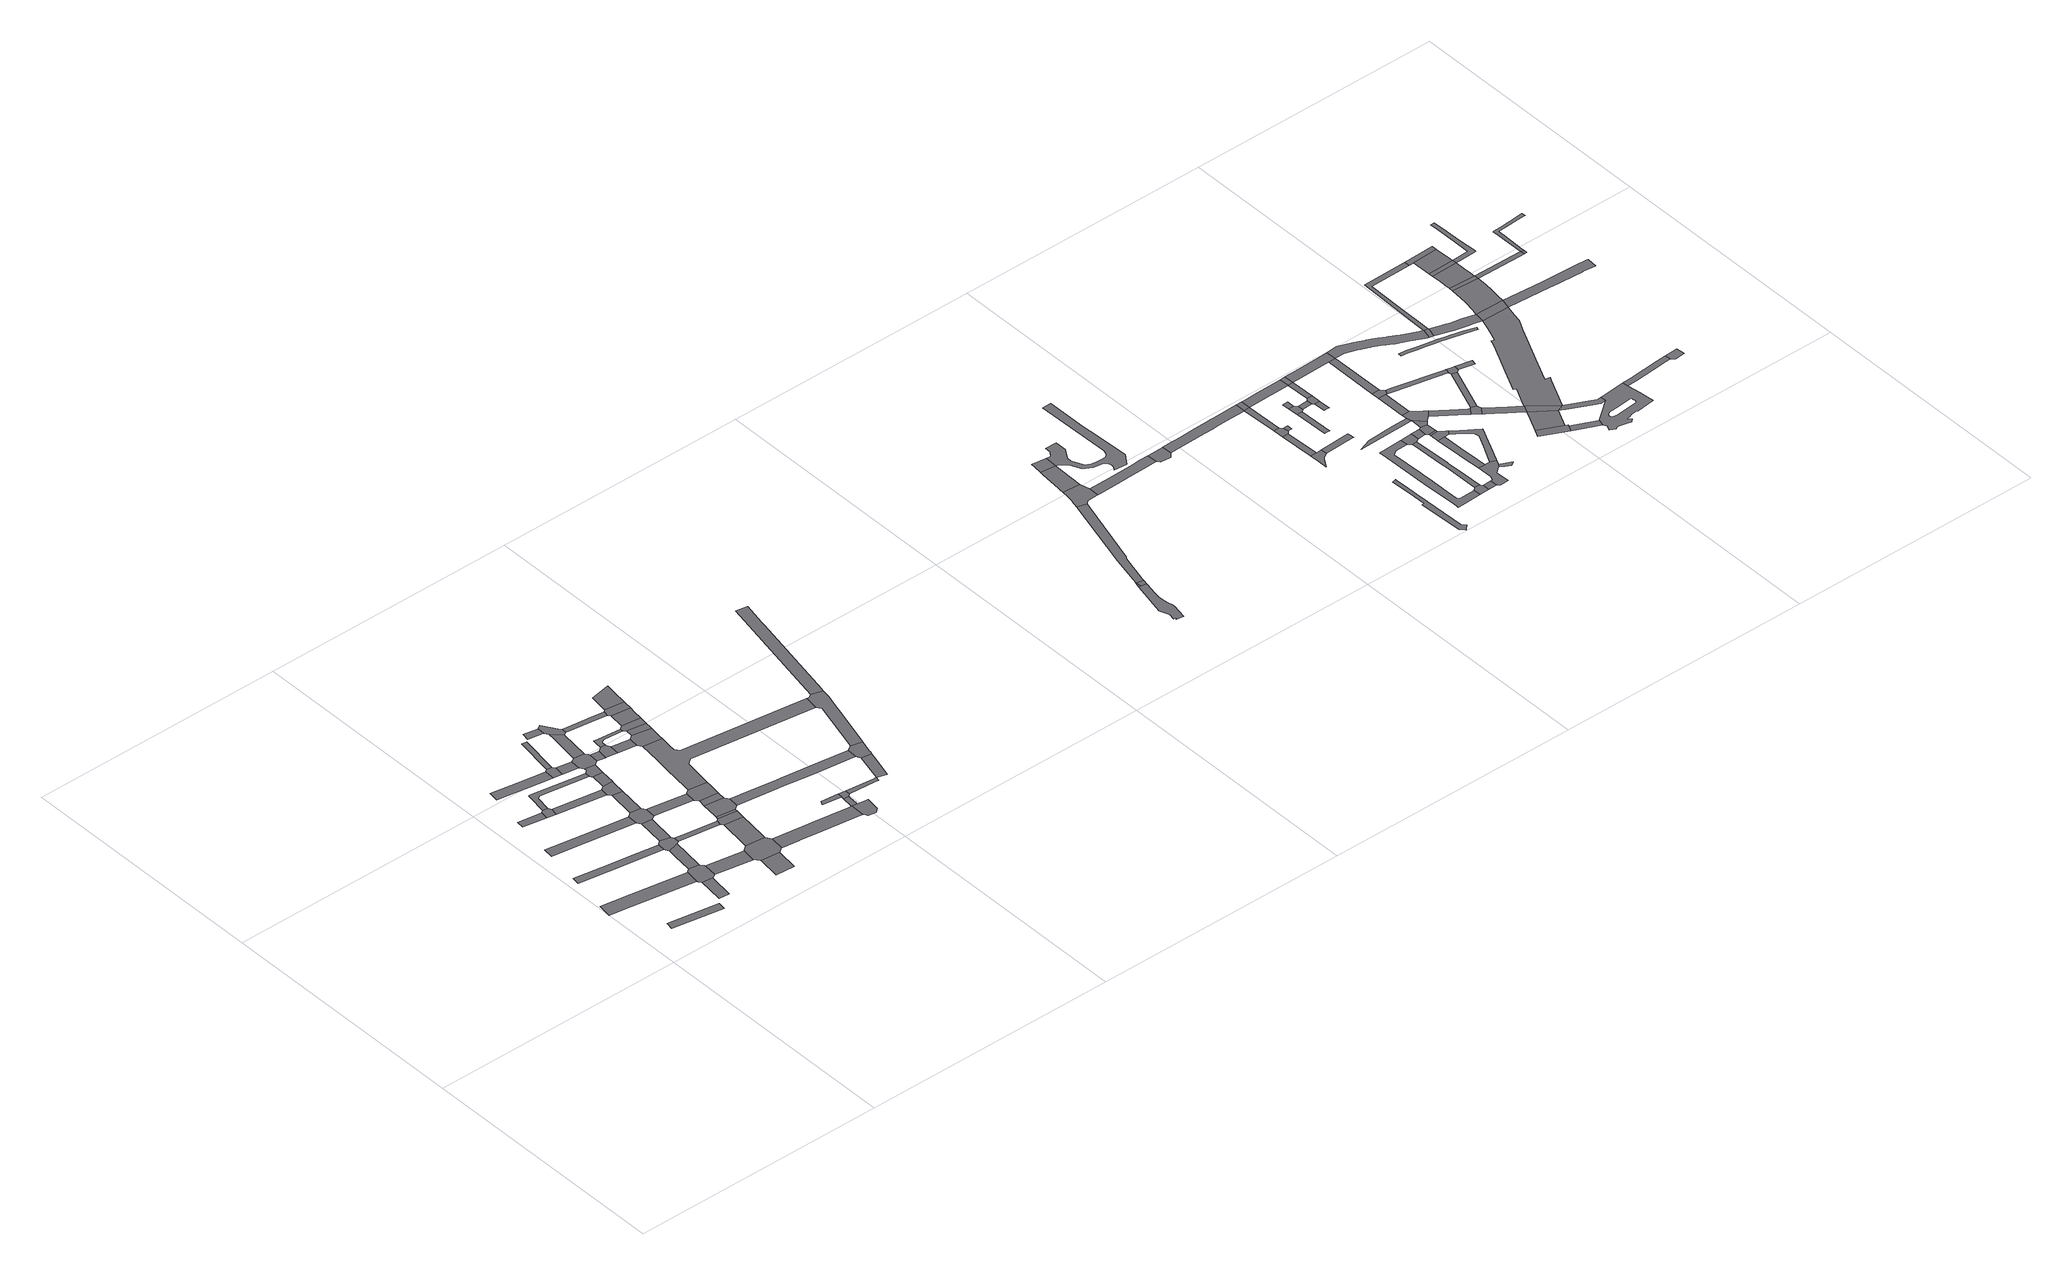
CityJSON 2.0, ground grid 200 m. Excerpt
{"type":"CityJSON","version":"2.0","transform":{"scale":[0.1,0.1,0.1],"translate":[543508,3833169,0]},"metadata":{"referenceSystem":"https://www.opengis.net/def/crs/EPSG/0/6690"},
"CityObjects":{
"road1":{"type":"Road","attributes":{"RoadStructureAttribute.sectionType":"1"},"geometry":[{"type":"MultiSurface","lod":"1","boundaries":[[[0,1,2,3]]]}]},
"road2":{"type":"Road","attributes":{"RoadStructureAttribute.sectionType":"1"},"geometry":[{"type":"MultiSurface","lod":"1","boundaries":[[[4,5,6,7,8,9,10,11]]]}]},
"road3":{"type":"Road","attributes":{"RoadStructureAttribute.sectionType":"1"},"geometry":[{"type":"MultiSurface","lod":"1","boundaries":[[[12,13,14,15,16,17,18]]]}]},
"road4":{"type":"Road","attributes":{"RoadStructureAttribute.sectionType":"1"},"geometry":[{"type":"MultiSurface","lod":"1","boundaries":[[[19,20,21,22]]]}]},
"road5":{"type":"Road","attributes":{"RoadStructureAttribute.sectionType":"1"},"geometry":[{"type":"MultiSurface","lod":"1","boundaries":[[[23,24,25,26]]]}]},
"road6":{"type":"Road","attributes":{"RoadStructureAttribute.sectionType":"1"},"geometry":[{"type":"MultiSurface","lod":"1","boundaries":[[[27,28,29,30,31,32,33]]]}]},
"road7":{"type":"Road","geometry":[{"type":"MultiSurface","lod":"1","boundaries":[[[34,22,21,35,36,37,38]]]}]},
"road8":{"type":"Road","geometry":[{"type":"MultiSurface","lod":"1","boundaries":[[[39,40,11,10,41,42,23,26,43,44,45,46,47,48,49]]]}]},
"road9":{"type":"Road","attributes":{"RoadStructureAttribute.sectionType":"1"},"geometry":[{"type":"MultiSurface","lod":"1","boundaries":[[[50,51,52,53,54,39,49]]]}]},
"road10":{"type":"Road","attributes":{"RoadStructureAttribute.sectionType":"1"},"geometry":[{"type":"MultiSurface","lod":"1","boundaries":[[[55,56,57,58,59,60,61,62,63]]]}]},
"road11":{"type":"Road","geometry":[{"type":"MultiSurface","lod":"1","boundaries":[[[64,65,18,17,52,51,66,67,68,69]]]}]},
"road12":{"type":"Road","attributes":{"RoadStructureAttribute.sectionType":"1"},"geometry":[{"type":"MultiSurface","lod":"1","boundaries":[[[46,45,70,71]]]}]},
"road13":{"type":"Road","attributes":{"RoadStructureAttribute.sectionType":"1"},"geometry":[{"type":"MultiSurface","lod":"1","boundaries":[[[37,36,72,73]]]}]},
"road14":{"type":"Road","attributes":{"RoadStructureAttribute.sectionType":"1"},"geometry":[{"type":"MultiSurface","lod":"1","boundaries":[[[74,64,69,75]]]}]},
"road15":{"type":"Road","attributes":{"RoadStructureAttribute.sectionType":"1"},"geometry":[{"type":"MultiSurface","lod":"1","boundaries":[[[76,77,78,34,38,79,80,81,82,83]]]}]},
"road16":{"type":"Road","geometry":[{"type":"MultiSurface","lod":"1","boundaries":[[[84,33,32,74,75,85,86,87]]]}]},
"road17":{"type":"Road","attributes":{"RoadStructureAttribute.sectionType":"1"},"geometry":[{"type":"MultiSurface","lod":"1","boundaries":[[[88,89,90,91]]]}]},
"road18":{"type":"Road","attributes":{"RoadStructureAttribute.sectionType":"1"},"geometry":[{"type":"MultiSurface","lod":"1","boundaries":[[[92,93,94,68,67,95,96,97]]]}]},
"road19":{"type":"Road","attributes":{"RoadStructureAttribute.sectionType":"1"},"geometry":[{"type":"MultiSurface","lod":"1","boundaries":[[[98,84,87,99,100]]]}]},
"road20":{"type":"Road","geometry":[{"type":"MultiSurface","lod":"1","boundaries":[[[101,63,62,102,103,104,105]]]}]},
"road21":{"type":"Road","geometry":[{"type":"MultiSurface","lod":"1","boundaries":[[[106,107,73,72,98,100,108,109]]]}]},
"road22":{"type":"Road","geometry":[{"type":"MultiSurface","lod":"1","boundaries":[[[110,111,71,70,112,113,114,88,91,115,116,117,118,119]]]}]},
"road23":{"type":"Road","attributes":{"RoadStructureAttribute.sectionType":"1"},"geometry":[{"type":"MultiSurface","lod":"1","boundaries":[[[103,102,120,121,122]]]}]},
"road24":{"type":"Road","attributes":{"RoadStructureAttribute.sectionType":"1"},"geometry":[{"type":"MultiSurface","lod":"1","boundaries":[[[123,101,105,124]]]}]},
"road25":{"type":"Road","attributes":{"RoadStructureAttribute.sectionType":"1"},"geometry":[{"type":"MultiSurface","lod":"1","boundaries":[[[125,126,106,109,127]]]}]},
"road26":{"type":"Road","attributes":{"RoadStructureAttribute.sectionType":"1"},"geometry":[{"type":"MultiSurface","lod":"1","boundaries":[[[86,85,128,129,130]]]}]},
"road27":{"type":"Road","geometry":[{"type":"MultiSurface","lod":"1","boundaries":[[[131,132,83,82,133,125,127,134]]]}]},
"road28":{"type":"Road","attributes":{"RoadStructureAttribute.sectionType":"1"},"geometry":[{"type":"MultiSurface","lod":"1","boundaries":[[[135,136,110,119,137,138,139]]]}]},
"road29":{"type":"Road","geometry":[{"type":"MultiSurface","lod":"1","boundaries":[[[140,141,122,121,142,131,134,143,144,145,146,147]]]}]},
"road30":{"type":"Road","geometry":[{"type":"MultiSurface","lod":"1","boundaries":[[[148,97,96,135,139,149]]]}]},
"road31":{"type":"Road","attributes":{"RoadStructureAttribute.sectionType":"1"},"geometry":[{"type":"MultiSurface","lod":"1","boundaries":[[[150,148,149,151]]]}]},
"road32":{"type":"Road","attributes":{"RoadStructureAttribute.sectionType":"1"},"geometry":[{"type":"MultiSurface","lod":"1","boundaries":[[[152,153,154,155,156]]]}]},
"road33":{"type":"Road","geometry":[{"type":"MultiSurface","lod":"1","boundaries":[[[157,158,159,150,151,160,161,162]]]}]},
"road34":{"type":"Road","attributes":{"RoadStructureAttribute.sectionType":"1"},"geometry":[{"type":"MultiSurface","lod":"1","boundaries":[[[163,164,140,147,165]]]}]},
"road35":{"type":"Road","attributes":{"RoadStructureAttribute.sectionType":"1"},"geometry":[{"type":"MultiSurface","lod":"1","boundaries":[[[166,145,144,167,168]]]}]},
"road36":{"type":"Road","attributes":{"RoadStructureAttribute.sectionType":"1"},"geometry":[{"type":"MultiSurface","lod":"1","boundaries":[[[169,157,162,170]]]}]},
"road37":{"type":"Road","geometry":[{"type":"MultiSurface","lod":"1","boundaries":[[[171,172,130,129,169,170,173,174]]]}]},
"road38":{"type":"Road","geometry":[{"type":"MultiSurface","lod":"1","boundaries":[[[175,176,156,155,163,165,177,178,179]]]}]},
"road39":{"type":"Road","geometry":[{"type":"MultiSurface","lod":"1","boundaries":[[[180,181,168,167,182,183,184,185,186,187]]]}]},
"road40":{"type":"Road","attributes":{"RoadStructureAttribute.sectionType":"1"},"geometry":[{"type":"MultiSurface","lod":"1","boundaries":[[[188,189,190,118,117,191,192,193,194,195,196]]]}]},
"road41":{"type":"Road","attributes":{"RoadStructureAttribute.sectionType":"1"},"geometry":[{"type":"MultiSurface","lod":"1","boundaries":[[[184,183,197,198]]]}]},
"road42":{"type":"Road","attributes":{"RoadStructureAttribute.sectionType":"1"},"geometry":[{"type":"MultiSurface","lod":"1","boundaries":[[[199,200,201,180,187,202,203,204,205,206,207]]]}]},
"road43":{"type":"Road","attributes":{"RoadStructureAttribute.sectionType":"1"},"geometry":[{"type":"MultiSurface","lod":"1","boundaries":[[[208,209,178,177,210,211,212,213]]]}]},
"road44":{"type":"Road","geometry":[{"type":"MultiSurface","lod":"1","boundaries":[[[214,198,197,215,216,217,218,219]]]}]},
"road45":{"type":"Road","attributes":{"RoadStructureAttribute.sectionType":"1"},"geometry":[{"type":"MultiSurface","lod":"1","boundaries":[[[220,214,219,221,222]]]}]},
"road46":{"type":"Road","geometry":[{"type":"MultiSurface","lod":"1","boundaries":[[[223,224,207,206,225,220,222,226]]]}]},
"road47":{"type":"Road","geometry":[{"type":"MultiSurface","lod":"1","boundaries":[[[227,228,229,230,231,232,233]]]}]},
"road48":{"type":"Road","attributes":{"RoadStructureAttribute.sectionType":"1"},"geometry":[{"type":"MultiSurface","lod":"1","boundaries":[[[234,223,226,235,236]]]}]},
"road49":{"type":"Road","geometry":[{"type":"MultiSurface","lod":"1","boundaries":[[[237,213,212,234,236,238]]]}]},
"road50":{"type":"Road","geometry":[{"type":"MultiSurface","lod":"1","boundaries":[[[196,195,239,240,241,242,243,244,245,246,247]]]}]},
"road51":{"type":"Road","attributes":{"RoadStructureAttribute.sectionType":"1"},"geometry":[{"type":"MultiSurface","lod":"1","boundaries":[[[248,249,250,251,252,196,247]]]}]},
"road52":{"type":"Road","attributes":{"RoadStructureAttribute.sectionType":"1"},"geometry":[{"type":"MultiSurface","lod":"1","boundaries":[[[253,254,255,256,161,160,257,258,259,260,261,262]]]}]},
"road53":{"type":"Road","geometry":[{"type":"MultiSurface","lod":"1","boundaries":[[[263,233,232,251,250,264,265,266]]]}]},
"road54":{"type":"Road","attributes":{"RoadStructureAttribute.sectionType":"1"},"geometry":[{"type":"MultiSurface","lod":"1","boundaries":[[[267,268,269,270,237,238]]]}]},
"road55":{"type":"Road","attributes":{"RoadStructureAttribute.sectionType":"1"},"geometry":[{"type":"MultiSurface","lod":"1","boundaries":[[[271,266,265,272,273,274]]]}]},
"road56":{"type":"Road","attributes":{"RoadStructureAttribute.sectionType":"1"},"geometry":[{"type":"MultiSurface","lod":"1","boundaries":[[[216,275,276,277,171,174,278,279,280,281,282,283,284,285,286,287,288,217]]]}]},
"road57":{"type":"Road","geometry":[{"type":"MultiSurface","lod":"1","boundaries":[[[289,290,291,292,293]]]}]},
"road58":{"type":"Road","geometry":[{"type":"MultiSurface","lod":"1","boundaries":[[[294,262,261,295,289,293,296,297,298]]]}]},
"road59":{"type":"Road","geometry":[{"type":"MultiSurface","lod":"1","boundaries":[[[299,300,301,302,283,282,303,294,298,304,305,306,307]]]}]},
"road60":{"type":"Road","attributes":{"RoadStructureAttribute.sectionType":"1"},"geometry":[{"type":"MultiSurface","lod":"1","boundaries":[[[308,299,307,309,310,311,312]]]}]},
"road61":{"type":"Road","attributes":{"RoadStructureAttribute.sectionType":"1"},"geometry":[{"type":"MultiSurface","lod":"1","boundaries":[[[313,314,315,316,317,318,319,320,321,322,323,324,325,326,327,328,329,330]]]}]},
"road62":{"type":"Road","geometry":[{"type":"MultiSurface","lod":"1","boundaries":[[[331,313,330]]]}]},
"road63":{"type":"Road","attributes":{"RoadStructureAttribute.sectionType":"1"},"geometry":[{"type":"MultiSurface","lod":"1","boundaries":[[[331,330,329,332,333]]]}]},
"road64":{"type":"Road","attributes":{"RoadStructureAttribute.sectionType":"1"},"geometry":[{"type":"MultiSurface","lod":"1","boundaries":[[[334,335,333,332,336,337,338,339,340]]]}]},
"road65":{"type":"Road","geometry":[{"type":"MultiSurface","lod":"1","boundaries":[[[341,342,343,344,345,334,340,346,347,348,349,350,351,352,353]]]}]},
"road66":{"type":"Road","attributes":{"RoadStructureAttribute.sectionType":"1"},"geometry":[{"type":"MultiSurface","lod":"1","boundaries":[[[354,355,356,357,358,341,353,359,360,361]]]}]},
"road67":{"type":"Road","geometry":[{"type":"MultiSurface","lod":"1","boundaries":[[[362,363,354,361,364]]]}]},
"road68":{"type":"Road","attributes":{"RoadStructureAttribute.sectionType":"1"},"geometry":[{"type":"MultiSurface","lod":"1","boundaries":[[[365,366,367,368,369,351,350,370,371,372,373,374]]]}]},
"road69":{"type":"Road","attributes":{"RoadStructureAttribute.sectionType":"1"},"geometry":[{"type":"MultiSurface","lod":"1","boundaries":[[[375,376,377,378,379,380,381,382,383,384,385,386,387,388,389,390,391,392,393,394,395,396,397,398,399,400,401,402,403,404,405,406,407,408,409,364,361]]]}]},
"road70":{"type":"Road","geometry":[{"type":"MultiSurface","lod":"1","boundaries":[[[410,411,365,374,412,413,414]]]}]},
"road71":{"type":"Road","attributes":{"RoadStructureAttribute.sectionType":"1"},"geometry":[{"type":"MultiSurface","lod":"1","boundaries":[[[415,416,417,418,419,420,421,422,423,424,410,414,425,426,427,428,429,430,431,432,433]]]}]},
"road72":{"type":"Road","attributes":{"RoadStructureAttribute.sectionType":"1"},"geometry":[{"type":"MultiSurface","lod":"1","boundaries":[[[434,435,436,437,438,439,440,441,442,443,444,445,446,447,448,449]]]}]},
"road73":{"type":"Road","geometry":[{"type":"MultiSurface","lod":"1","boundaries":[[[450,451,452,453,454,455,456,457]]]}]},
"road74":{"type":"Road","attributes":{"RoadStructureAttribute.sectionType":"1"},"geometry":[{"type":"MultiSurface","lod":"1","boundaries":[[[458,459,452,451]]]}]},
"road75":{"type":"Road","attributes":{"RoadStructureAttribute.sectionType":"1"},"geometry":[{"type":"MultiSurface","lod":"1","boundaries":[[[460,461,459,458,462,463]]]}]},
"road76":{"type":"Road","attributes":{"RoadStructureAttribute.sectionType":"1"},"geometry":[{"type":"MultiSurface","lod":"1","boundaries":[[[464,433,461,460]]]}]},
"road77":{"type":"Road","geometry":[{"type":"MultiSurface","lod":"1","boundaries":[[[465,466,467,468,463,462]]]}]},
"road78":{"type":"Road","geometry":[{"type":"MultiSurface","lod":"1","boundaries":[[[469,415,433,464]]]}]},
"road79":{"type":"Road","attributes":{"RoadStructureAttribute.sectionType":"1"},"geometry":[{"type":"MultiSurface","lod":"1","boundaries":[[[470,471,472,473,450,457]]]}]},
"road80":{"type":"Road","attributes":{"RoadStructureAttribute.sectionType":"1"},"geometry":[{"type":"MultiSurface","lod":"1","boundaries":[[[474,475,476,477,478,479,480,481,482,483,484,485,486,487,488,489,490,491,492,493,494,495]]]}]},
"road81":{"type":"Road","attributes":{"RoadStructureAttribute.sectionType":"1"},"geometry":[{"type":"MultiSurface","lod":"1","boundaries":[[[496,497,498,499,500]]]}]},
"road82":{"type":"Road","geometry":[{"type":"MultiSurface","lod":"1","boundaries":[[[501,486,485,502,503,504,505]]]}]},
"road83":{"type":"Road","attributes":{"RoadStructureAttribute.sectionType":"1"},"geometry":[{"type":"MultiSurface","lod":"1","boundaries":[[[506,507,500,499,508,509]]]}]},
"road84":{"type":"Road","geometry":[{"type":"MultiSurface","lod":"1","boundaries":[[[510,511,512,507,506]]]}]},
"road85":{"type":"Road","attributes":{"RoadStructureAttribute.sectionType":"1"},"geometry":[{"type":"MultiSurface","lod":"1","boundaries":[[[513,503,502,514]]]}]},
"road86":{"type":"Road","attributes":{"RoadStructureAttribute.sectionType":"1"},"geometry":[{"type":"MultiSurface","lod":"1","boundaries":[[[515,516,517,518,469,464,519,520]]]}]},
"road87":{"type":"Road","attributes":{"RoadStructureAttribute.sectionType":"1"},"geometry":[{"type":"MultiSurface","lod":"1","boundaries":[[[521,522,523,524,525,526,527,528,501,505]]]}]},
"road88":{"type":"Road","attributes":{"RoadStructureAttribute.sectionType":"1"},"geometry":[{"type":"MultiSurface","lod":"1","boundaries":[[[529,509,508,530]]]}]},
"road89":{"type":"Road","attributes":{"RoadStructureAttribute.sectionType":"1"},"geometry":[{"type":"MultiSurface","lod":"1","boundaries":[[[531,532,533,534,535,536]]]}]},
"road90":{"type":"Road","geometry":[{"type":"MultiSurface","lod":"1","boundaries":[[[537,538,539,540,541]]]}]},
"road91":{"type":"Road","geometry":[{"type":"MultiSurface","lod":"1","boundaries":[[[542,543,544,545,474,495,546,547,525,524,548]]]}]},
"road92":{"type":"Road","geometry":[{"type":"MultiSurface","lod":"1","boundaries":[[[549,550,529,530,541,540]]]}]},
"road93":{"type":"Road","geometry":[{"type":"MultiSurface","lod":"1","boundaries":[[[551,552,553,554,555,556,513,514,557,558,559,560,561,562,563,564,565,566]]]}]},
"road94":{"type":"Road","attributes":{"RoadStructureAttribute.sectionType":"1"},"geometry":[{"type":"MultiSurface","lod":"1","boundaries":[[[567,520,550,549]]]}]},
"road95":{"type":"Road","attributes":{"RoadStructureAttribute.sectionType":"1"},"geometry":[{"type":"MultiSurface","lod":"1","boundaries":[[[568,569,570,571,572,573,574,575,554,553]]]}]},
"road96":{"type":"Road","attributes":{"RoadStructureAttribute.sectionType":"1"},"geometry":[{"type":"MultiSurface","lod":"1","boundaries":[[[576,542,548,577]]]}]},
"road97":{"type":"Road","geometry":[{"type":"MultiSurface","lod":"1","boundaries":[[[578,515,520,567]]]}]},
"road98":{"type":"Road","geometry":[{"type":"MultiSurface","lod":"1","boundaries":[[[579,580,581,582,583,564,563]]]}]},
"road99":{"type":"Road","attributes":{"RoadStructureAttribute.sectionType":"1"},"geometry":[{"type":"MultiSurface","lod":"1","boundaries":[[[584,585,586,587]]]}]},
"road100":{"type":"Road","geometry":[{"type":"MultiSurface","lod":"1","boundaries":[[[588,576,577,585,584,589]]]}]},
"road101":{"type":"Road","geometry":[{"type":"MultiSurface","lod":"1","boundaries":[[[590,591,587,586,572,571,592,593,594,595]]]}]},
"road102":{"type":"Road","attributes":{"RoadStructureAttribute.sectionType":"1"},"geometry":[{"type":"MultiSurface","lod":"1","boundaries":[[[596,588,589,597,598]]]}]},
"road103":{"type":"Road","attributes":{"RoadStructureAttribute.sectionType":"1"},"geometry":[{"type":"MultiSurface","lod":"1","boundaries":[[[599,600,601,602,603,604,605,606,607,595,594,608,609,610,611,612,613,614,615,616,617,551,566]]]}]},
"road104":{"type":"Road","geometry":[{"type":"MultiSurface","lod":"1","boundaries":[[[618,531,536,596,598,619,620,621,622,623,624]]]}]},
"road105":{"type":"Road","attributes":{"RoadStructureAttribute.sectionType":"1"},"geometry":[{"type":"MultiSurface","lod":"1","boundaries":[[[625,618,624,626]]]}]},
"road106":{"type":"Road","geometry":[{"type":"MultiSurface","lod":"1","boundaries":[[[627,628,629,630,578,567,631,632,633]]]}]},
"road107":{"type":"Road","geometry":[{"type":"MultiSurface","lod":"1","boundaries":[[[634,625,626,635,636,637,638,639,640]]]}]},
"road108":{"type":"Road","attributes":{"RoadStructureAttribute.sectionType":"1"},"geometry":[{"type":"MultiSurface","lod":"1","boundaries":[[[633,632,634,640]]]}]},
"road109":{"type":"Road","attributes":{"RoadStructureAttribute.sectionType":"1"},"geometry":[{"type":"MultiSurface","lod":"1","boundaries":[[[641,642,621,620,643,644,645,646,647]]]}]},
"road110":{"type":"Road","geometry":[{"type":"MultiSurface","lod":"1","boundaries":[[[648,647,646,649,650,651]]]}]},
"road111":{"type":"Road","attributes":{"RoadStructureAttribute.sectionType":"1"},"geometry":[{"type":"MultiSurface","lod":"1","boundaries":[[[652,653,637,636,654,655,656,657]]]}]},
"road112":{"type":"Road","geometry":[{"type":"MultiSurface","lod":"1","boundaries":[[[658,659,660,661,662,663]]]}]},
"road113":{"type":"Road","attributes":{"RoadStructureAttribute.sectionType":"1"},"geometry":[{"type":"MultiSurface","lod":"1","boundaries":[[[664,665,666,650,649,667,668,669,670,671,672,673]]]}]},
"road114":{"type":"Road","attributes":{"RoadStructureAttribute.sectionType":"1"},"geometry":[{"type":"MultiSurface","lod":"1","boundaries":[[[674,648,651,675]]]}]},
"road115":{"type":"Road","attributes":{"function":"3","RoadStructureAttribute.sectionType":"1"},"geometry":[{"type":"MultiSurface","lod":"1","boundaries":[[[672,676,658,663,677,678]]]}]},
"road116":{"type":"Road","attributes":{"RoadStructureAttribute.sectionType":"1"},"geometry":[{"type":"MultiSurface","lod":"1","boundaries":[[[679,680,681,682,683,684,685,686,687,688,689,690,691,692,693,694,695,696,627,633,697,698,699,700,701,702,703,704,705,706,707,708,709,710,711,712,713,714,715,716,717,718]]]}]},
"road117":{"type":"Road","attributes":{"RoadStructureAttribute.sectionType":"1"},"geometry":[{"type":"MultiSurface","lod":"1","boundaries":[[[661,660,719,720]]]}]},
"road118":{"type":"Road","geometry":[{"type":"MultiSurface","lod":"1","boundaries":[[[673,672,678,721]]]}]},
"road119":{"type":"Road","geometry":[{"type":"MultiSurface","lod":"1","boundaries":[[[722,657,656,674,675,723,724]]]}]},
"road120":{"type":"Road","geometry":[{"type":"MultiSurface","lod":"1","boundaries":[[[725,726,727,724,723]]]}]},
"road121":{"type":"Road","attributes":{"RoadStructureAttribute.sectionType":"1"},"geometry":[{"type":"MultiSurface","lod":"1","boundaries":[[[728,721,678,729,730,731,732,733,734,735]]]}]},
"road122":{"type":"Road","attributes":{"RoadStructureAttribute.sectionType":"1"},"geometry":[{"type":"MultiSurface","lod":"1","boundaries":[[[736,737,738,739,740,741,742,743,744,745,746,747,748,749,750,751,752,753,754,755,756,757]]]}]},
"road123":{"type":"Road","geometry":[{"type":"MultiSurface","lod":"1","boundaries":[[[718,717,758,759,760]]]}]},
"road124":{"type":"Road","attributes":{"RoadStructureAttribute.sectionType":"1"},"geometry":[{"type":"MultiSurface","lod":"1","boundaries":[[[761,762,763,735,734,764,720,719,765,766,767,768,769,770,771,772,773,774,775,776,777,778,779,780,781,782,783,784,785,786,787,788,789],[790,791,792,793,794,795,796,797,798,799,800,801,802,803,804,805,806,807]]]}]},
"road125":{"type":"Road","attributes":{"function":"3","RoadStructureAttribute.sectionType":"1"},"geometry":[{"type":"MultiSurface","lod":"1","boundaries":[[[808,809,810,811,812,813,814,815,816,817,818,819,673,721,820,821,822,823,824,825,826,827,828,829]]]}]},
"road126":{"type":"Road","attributes":{"RoadStructureAttribute.sectionType":"1"},"geometry":[{"type":"MultiSurface","lod":"1","boundaries":[[[830,831,832,833,834,835,836,837,759,758,838,839,840,841,842,843,844,845,846,808,847]]]}]},
"road127":{"type":"Road","attributes":{"RoadStructureAttribute.sectionType":"1"},"geometry":[{"type":"MultiSurface","lod":"1","boundaries":[[[848,849,718,760,850,851,852]]]}]},
"road128":{"type":"Road","geometry":[{"type":"MultiSurface","lod":"1","boundaries":[[[847,808,829,853]]]}]},
"road129":{"type":"Road","attributes":{"RoadStructureAttribute.sectionType":"1"},"geometry":[{"type":"MultiSurface","lod":"1","boundaries":[[[854,855,856,761,789,857,858,859,860]]]}]},
"road130":{"type":"Road","attributes":{"function":"3","RoadStructureAttribute.sectionType":"1"},"geometry":[{"type":"MultiSurface","lod":"1","boundaries":[[[861,862,863,864,847,853,865,866,867,868,869,870,871]]]}]},
"road131":{"type":"Road","geometry":[{"type":"MultiSurface","lod":"1","boundaries":[[[872,861,871,873]]]}]},
"road132":{"type":"Road","attributes":{"function":"3","RoadStructureAttribute.sectionType":"1"},"geometry":[{"type":"MultiSurface","lod":"1","boundaries":[[[874,875,876,877,878,879,880,881,872,873]]]}]},
"road133":{"type":"Road","geometry":[{"type":"MultiSurface","lod":"1","boundaries":[[[882,883,878,877]]]}]},
"road134":{"type":"Road","attributes":{"function":"3","RoadStructureAttribute.sectionType":"1"},"geometry":[{"type":"MultiSurface","lod":"1","boundaries":[[[884,885,886,887,888,883,882]]]}]},
"road135":{"type":"Road","geometry":[{"type":"MultiSurface","lod":"1","boundaries":[[[889,848,852,888,887]]]}]},
"road136":{"type":"Road","geometry":[{"type":"MultiSurface","lod":"1","boundaries":[[[890,891,854,860,892,893,894,895]]]}]},
"road137":{"type":"Road","attributes":{"RoadStructureAttribute.sectionType":"1"},"geometry":[{"type":"MultiSurface","lod":"1","boundaries":[[[873,871,896,897,898]]]}]},
"road138":{"type":"Road","attributes":{"RoadStructureAttribute.sectionType":"1"},"geometry":[{"type":"MultiSurface","lod":"1","boundaries":[[[899,900,901,902,903,853,829,904,905,906,907,908,909,910]]]}]},
"road139":{"type":"Road","attributes":{"RoadStructureAttribute.sectionType":"1"},"geometry":[{"type":"MultiSurface","lod":"1","boundaries":[[[911,912,913,914,882,877,915,916,917,918,919,920]]]}]},
"road140":{"type":"Road","geometry":[{"type":"MultiSurface","lod":"1","boundaries":[[[898,897,921,922]]]}]},
"road141":{"type":"Road","attributes":{"RoadStructureAttribute.sectionType":"1"},"geometry":[{"type":"MultiSurface","lod":"1","boundaries":[[[923,924,925,926,927,928,898,922,929,930,931,932,933,934,935]]]}]}
},
"vertices":[
[232,332,0],[222,273,0],[618,209,0],[628,269,0],
[485,678,0],[250,716,0],[20,753,0],[1,645,0],[173,617,0],[469,568,0],[664,536,0],[680,645,0],
[570,1012,0],[292,1055,0],[74,1088,0],[66,1028,0],[405,976,0],[718,928,0],[727,988,0],
[185,1766,0],[176,1707,0],[357,1677,0],[367,1737,0],
[688,505,0],[661,309,0],[741,299,0],[769,495,0],
[421,1388,0],[127,1433,0],[120,1352,0],[242,1333,0],[511,1293,0],[763,1255,0],[770,1336,0],
[387,1752,0],[419,1667,0],[430,1665,0],[440,1724,0],[427,1746,0],
[710,667,0],[685,649,0],[669,530,0],[671,527,0],[790,507,0],[794,510,0],[801,513,0],[813,623,0],[809,629,0],[789,654,0],[789,655,0],
[811,815,0],[825,914,0],[741,893,0],[732,826,0],[731,820,0],
[453,2077,0],[242,2111,0],[230,2032,0],[318,2018,0],[478,1992,0],[547,1981,0],[597,1973,0],[661,1962,0],[666,2042,0],
[757,1013,0],[732,993,0],[841,926,0],[848,931,0],[850,971,0],[836,994,0],
[1093,465,0],[1109,575,0],
[810,1602,0],[818,1663,0],
[786,1225,0],[866,1213,0],
[431,1926,0],[417,1928,0],[414,1910,0],[447,1866,0],[470,1880,0],[471,1881,0],[850,1822,0],[854,1861,0],
[805,1359,0],[899,1235,0],[906,1316,0],[885,1348,0],
[1126,425,0],[1102,248,0],[1250,236,0],[1273,407,0],
[1175,923,0],[911,962,0],[852,971,0],[905,922,0],[1170,882,0],[1176,923,0],
[834,1573,0],[903,1486,0],[914,1562,0],
[687,2058,0],[730,1951,0],[740,2030,0],[737,2035,0],[726,2052,0],
[850,1684,0],[819,1663,0],[929,1672,0],[930,1680,0],
[1149,603,0],[1112,577,0],[1095,465,0],[1124,428,0],[1125,426,0],[1273,409,0],[1312,437,0],[1313,437,0],[1326,547,0],[1300,589,0],
[853,1932,0],[855,1931,0],[863,2010,0],
[736,2363,0],[775,2358,0],
[865,1800,0],[851,1690,0],[945,1795,0],
[1201,1188,0],[1202,1188,0],[1212,1269,0],
[879,1899,0],[876,1877,0],[860,1807,0],[957,1885,0],
[1185,861,0],[1152,624,0],[1303,610,0],[1322,751,0],[1334,842,0],
[897,2030,0],[874,2017,0],[857,1929,0],[972,1896,0],[991,1909,0],[998,1987,0],[992,1997,0],[977,2021,0],
[1196,937,0],[1344,917,0],
[1199,960,0],[1347,939,0],
[807,2432,0],[797,2373,0],[913,2354,0],[915,2354,0],[921,2414,0],
[1217,1096,0],[1216,1085,0],[1211,1052,0],[1379,963,0],[1390,1042,0],[1366,1076,0],
[936,2321,0],[929,2265,0],[1008,2254,0],
[1001,1987,0],[1058,1898,0],[1071,1976,0],
[1226,1155,0],[1375,1140,0],
[1244,1291,0],[1213,1270,0],[1389,1243,0],[1393,1271,0],
[951,2435,0],[923,2415,0],[1031,2268,0],[1035,2307,0],[1018,2330,0],
[1104,2002,0],[1103,1999,0],[1070,1896,0],[1148,1883,0],[1158,1962,0],[1156,1965,0],[1142,1997,0],[1141,2000,0],
[1925,466,0],[1638,505,0],[1564,515,0],[1453,419,0],[1459,418,0],[1565,404,0],[1700,386,0],[1940,353,0],[1944,464,0],
[1293,1860,0],[1303,1938,0],
[1152,2077,0],[1112,2082,0],[1110,2058,0],[1145,2032,0],[1146,2033,0],[1153,2036,0],[1175,2050,0],[1323,2034,0],[1323,2059,0],
[1237,2280,0],[1229,2281,0],[1229,2241,0],[1231,2241,0],[1355,2224,0],[1360,2264,0],
[1337,1961,0],[1296,1859,0],[1317,1829,0],[1467,1807,0],[1472,1845,0],[1484,1930,0],
[1344,2016,0],[1487,1951,0],[1493,1995,0],
[1352,2078,0],[1333,2065,0],[1333,2025,0],[1501,2058,0],
[1824,632,0],[1817,616,0],[1809,602,0],[1815,601,0],[1954,579,0],[1957,578,0],[1960,617,0],
[1370,2203,0],[1513,2143,0],[1519,2183,0],
[1379,2278,0],[1529,2258,0],
[1956,331,0],[1962,321,0],[2022,313,0],[2040,327,0],[2053,338,0],[2068,446,0],[2036,451,0],[1985,457,0],[1986,458,0],
[1987,472,0],[1993,538,0],[1995,556,0],[1954,555,0],[1945,475,0],
[2076,948,0],[1786,988,0],[1743,994,0],[1558,1020,0],[1559,939,0],[1698,920,0],[1733,915,0],[1960,883,0],[2301,836,0],[2305,916,0],
[1988,613,0],[2013,572,0],[2015,574,0],[2016,610,0],
[1545,2374,0],[1549,2399,0],[1558,2455,0],[1400,2421,0],
[2239,585,0],[2230,554,0],[2253,552,0],[2259,583,0],
[1294,1653,0],[1274,1502,0],[1269,1465,0],[1416,1437,0],[1422,1482,0],[1424,1493,0],[1467,1527,0],[2438,1394,0],[2453,1503,0],[1553,1626,0],[1476,1637,0],[1471,1638,0],[1448,1671,0],[1453,1716,0],
[2319,802,0],[2261,583,0],[2335,562,0],[2388,755,0],[2398,792,0],
[2349,944,0],[2312,814,0],[2405,815,0],[2407,823,0],[2434,920,0],
[2501,1518,0],[2484,1507,0],[2480,1504,0],[2474,1500,0],[2462,1357,0],[2521,1226,0],[2554,1349,0],[2574,1424,0],[2588,1492,0],
[2700,2497,0],[2593,1512,0],[2743,2261,0],[2750,2294,0],[2790,2478,0],
[4855,960,0],[4790,684,0],[4818,611,0],[4809,559,0],[4824,557,0],[4822,544,0],[4819,544,0],[4873,533,0],[4886,595,0],[4898,650,0],[4898,670,0],[4890,715,0],[4884,762,0],[4884,795,0],[4891,845,0],[4912,945,0],[4912,947,0],[4871,956,0],
[4865,1002,0],
[4922,991,0],[4870,1002,0],
[5090,1851,0],[4925,1252,0],[4925,1005,0],[4985,1238,0],[4995,1248,0],[5152,1792,0],[5163,1833,0],
[5121,2024,0],[5117,1979,0],[5113,1939,0],[5111,1927,0],[5108,1917,0],[5166,1835,0],[5186,1855,0],[5199,1855,0],[5243,1856,0],[5277,1858,0],[5278,1937,0],[5267,1980,0],[5258,2016,0],
[5147,2278,0],[5146,2264,0],[5144,2246,0],[5126,2075,0],[5125,2058,0],[5265,2256,0],[5266,2261,0],[5266,2264,0],
[5158,2377,0],[5154,2341,0],[5269,2365,0],
[5789,1950,0],[5725,1949,0],[5661,1947,0],[5537,1943,0],[5452,1941,0],[5294,1858,0],[5425,1861,0],[5587,1865,0],[5687,1867,0],[5792,1869,0],
[5285,2259,0],[5298,2251,0],[5321,2233,0],[5340,2213,0],[5374,2136,0],[5396,2117,0],[5441,2092,0],[5509,2082,0],[5527,2076,0],[5539,2065,0],[5546,2052,0],[5548,2033,0],[5547,2008,0],[5527,1983,0],[5625,1972,0],[5685,2057,0],[5678,2331,0],[5669,2460,0],[5667,2777,0],[5596,2777,0],[5608,2179,0],[5603,2154,0],[5591,2135,0],[5573,2122,0],[5547,2118,0],[5504,2121,0],[5456,2127,0],[5414,2148,0],[5377,2241,0],[5377,2277,0],[5425,2353,0],[5426,2442,0],[5335,2444,0],[5335,2399,0],[5307,2363,0],
[5920,1954,0],[5807,1950,0],[5812,1848,0],[5891,1840,0],[5924,1876,0],
[6571,1971,0],[6517,1969,0],[6380,1965,0],[6339,1966,0],[6335,1966,0],[6209,1962,0],[6075,1958,0],[6035,1957,0],[6002,1956,0],[5929,1955,0],[6028,1877,0],[6037,1877,0],[6223,1882,0],[6296,1884,0],[6338,1886,0],[6340,1886,0],[6414,1888,0],[6566,1891,0],[6573,1892,0],
[6868,72,0],[6860,395,0],[6857,505,0],[6854,619,0],[6852,702,0],[6852,704,0],[6837,701,0],[6822,699,0],[6825,621,0],[6829,493,0],[6833,394,0],[6830,394,0],[6813,391,0],[6826,39,0],[6859,7,0],[6894,42,0],
[6685,1254,0],[6644,1252,0],[6593,1250,0],[6596,1176,0],[6598,1101,0],[6640,1172,0],[6645,1179,0],[6687,1207,0],
[6634,1522,0],[6585,1520,0],
[6626,1607,0],[6582,1605,0],[6651,1544,0],[6648,1587,0],
[6620,1894,0],
[6682,1544,0],[6683,1566,0],[6684,1588,0],[6683,1588,0],
[6619,1972,0],
[6931,1215,0],[6934,1215,0],[6930,1240,0],[6926,1265,0],
[7145,989,0],[7006,982,0],[6954,980,0],[6955,958,0],[6962,680,0],[6964,611,0],[6966,548,0],[6973,254,0],[6974,235,0],[6974,218,0],[7012,219,0],[7168,224,0],[7166,282,0],[7051,276,0],[7026,293,0],[7024,392,0],[7021,570,0],[7020,608,0],[7020,648,0],[7015,903,0],[7047,926,0],[7147,929,0],
[6816,1367,0],[6838,1368,0],[6860,1368,0],[6852,1636,0],[6808,1635,0],
[7191,305,0],[7245,227,0],[7244,281,0],[7231,300,0],[7231,303,0],
[6849,1715,0],[6805,1714,0],[6871,1653,0],[6869,1697,0],
[6847,1775,0],[6825,1774,0],[6804,1774,0],
[7313,285,0],[7317,229,0],
[6960,1982,0],[6907,1980,0],[6756,1976,0],[6646,1972,0],[6814,1900,0],[6962,1904,0],
[7225,517,0],[7223,604,0],[7223,618,0],[7215,910,0],[7177,907,0],[7184,613,0],[7184,603,0],[7186,545,0],
[6951,1700,0],[6953,1656,0],
[7323,1138,0],[7204,1134,0],[6988,1125,0],[6886,1087,0],[7196,1095,0],[7330,1099,0],
[6969,1551,0],[6991,1552,0],[7013,1552,0],[7012,1643,0],[6968,1642,0],
[7239,993,0],[7210,992,0],[7179,990,0],[7176,990,0],[7163,918,0],[7176,908,0],[7242,928,0],
[7010,1719,0],[6966,1718,0],
[7440,440,0],[7407,438,0],[7395,437,0],[7340,439,0],[7343,322,0],[7329,286,0],[7330,217,0],[7337,212,0],[7402,215,0],[7396,322,0],[7408,333,0],[7443,363,0],[7446,361,0],[7463,383,0],[7465,389,0],[7480,421,0],
[7006,1906,0],
[7392,511,0],[7389,634,0],[7389,641,0],[7383,827,0],[7328,825,0],[7334,634,0],[7334,619,0],[7336,558,0],
[7309,996,0],[7305,931,0],
[7004,1983,0],
[7481,341,0],[7523,318,0],[7539,328,0],[7555,339,0],[7546,343,0],
[7384,918,0],[7325,916,0],[7325,900,0],[7385,902,0],
[7331,1004,0],[7381,999,0],
[7433,867,0],[7395,895,0],[7396,829,0],[7419,832,0],[7423,832,0],[7443,860,0],
[7335,1099,0],[7394,1014,0],[7404,1025,0],
[7485,430,0],[7487,434,0],[7543,553,0],[7570,609,0],[7627,729,0],[7594,753,0],[7584,759,0],[7551,783,0],[7462,847,0],[7460,804,0],[7540,742,0],[7551,734,0],[7552,733,0],[7554,731,0],[7562,689,0],[7530,623,0],[7512,587,0],[7451,463,0],[7444,450,0],
[7323,1179,0],[7433,1052,0],[7442,1060,0],[7482,1105,0],[7458,1123,0],[7393,1172,0],[7383,1179,0],
[7322,1414,0],[7382,1414,0],
[7376,1994,0],[7350,1993,0],[7297,1991,0],[7099,1986,0],[7053,1907,0],[7320,1913,0],[7380,1915,0],
[7321,1476,0],[7390,1412,0],[7393,1412,0],[7408,1449,0],[7404,1453,0],[7390,1467,0],[7381,1476,0],
[7692,950,0],[7597,1019,0],[7445,1058,0],[7548,981,0],[7647,908,0],[7666,893,0],[7703,942,0],
[7717,950,0],[7725,850,0],[7762,899,0],[7755,936,0],
[7843,1354,0],[7455,1439,0],[7446,1400,0],[7835,1316,0],[7840,1315,0],[7848,1353,0],
[7876,493,0],[7847,433,0],[8049,337,0],[8072,384,0],[8077,396,0],[8056,407,0],
[7905,793,0],[7840,840,0],[7772,891,0],[7742,837,0],[7789,802,0],[7859,751,0],[7957,678,0],[7959,677,0],[7962,675,0],[7987,730,0],
[7848,1297,0],[7886,1283,0],
[7929,603,0],[8109,518,0],[8124,550,0],
[8003,1756,0],[7966,1771,0],[7960,1773,0],[7915,1794,0],[7864,1818,0],[7834,1833,0],[7790,1857,0],[7779,1863,0],[7730,1892,0],[7691,1909,0],[7656,1925,0],[7651,1927,0],[7650,1928,0],[7612,1945,0],[7579,1959,0],[7522,1980,0],[7467,1999,0],[7388,1995,0],[7390,1915,0],[7391,1915,0],[7458,1916,0],[7543,1886,0],[7568,1876,0],[7595,1864,0],[7620,1854,0],[7626,1851,0],[7635,1847,0],[7654,1839,0],[7692,1821,0],[7711,1810,0],[7724,1802,0],[7764,1778,0],[7774,1771,0],[7817,1752,0],[7850,1737,0],[7884,1722,0],[7960,1686,0],[7974,1679,0],[7984,1676,0],[8006,1755,0],
[8246,246,0],[8260,295,0],
[8180,573,0],
[7888,1345,0],[7908,1299,0],[7916,1339,0],
[7913,1298,0],[8035,1272,0],[8043,1311,0],
[8397,469,0],[8161,532,0],[8165,530,0],[8171,527,0],[8353,440,0],[8388,423,0],[8428,427,0],[8424,471,0],
[7777,1643,0],[7840,1629,0],[7908,1619,0],[7963,1607,0],[8013,1598,0],[8060,1586,0],[8103,1576,0],[8146,1564,0],[8191,1555,0],[8283,1529,0],[8290,1552,0],[8198,1580,0],[8153,1592,0],[8110,1604,0],[8068,1613,0],[8020,1625,0],[7973,1635,0],[7912,1647,0],[7847,1656,0],[7782,1671,0],[7725,1678,0],[7720,1650,0],
[8017,1667,0],[8039,1745,0],[8039,1749,0],
[8632,489,0],[8532,480,0],[8447,473,0],[8324,345,0],[8259,233,0],[8262,218,0],[8252,198,0],[8243,179,0],[8287,158,0],[8297,166,0],[8314,169,0],[8332,166,0],[8374,155,0],[8412,145,0],[8434,170,0],[8417,180,0],[8409,182,0],[8409,190,0],[8419,192,0],[8434,195,0],[8454,203,0],[8454,205,0],[8509,211,0],[8519,206,0],[8616,217,0],[8662,223,0],[8657,275,0],[8650,342,0],[8635,444,0],[8356,272,0],[8346,279,0],[8343,289,0],[8348,302,0],[8358,312,0],[8375,317,0],[8398,319,0],[8470,324,0],[8560,331,0],[8568,324,0],[8570,311,0],[8573,299,0],[8571,289,0],[8566,285,0],[8561,281,0],[8442,268,0],[8386,262,0],[8368,267,0],
[8362,1579,0],[8356,1553,0],[8336,1490,0],[8294,1377,0],[8269,1383,0],[8254,1342,0],[8197,1221,0],[8130,1084,0],[8047,908,0],[8067,897,0],[8023,804,0],[7992,739,0],[8298,818,0],[8311,845,0],[8301,846,0],[8268,851,0],[8341,1004,0],[8458,1247,0],[8500,1335,0],[8545,1424,0],[8559,1490,0],[8579,1575,0],
[8326,1669,0],[8269,1682,0],[8191,1700,0],[8161,1708,0],[8137,1714,0],[8128,1717,0],[8088,1729,0],[8041,1744,0],[8027,1665,0],[8042,1660,0],[8144,1629,0],[8156,1625,0],[8180,1620,0],[8254,1604,0],[8257,1603,0],[8303,1592,0],[8360,1579,0],[8375,1658,0],
[8375,2371,0],[8023,2365,0],[8044,2069,0],[8048,2323,0],[8375,2328,0],
[8599,1651,0],
[9027,521,0],[8951,515,0],[8708,495,0],[8712,450,0],[8951,470,0],[8955,471,0],[9030,476,0],
[8417,1941,0],[8415,1896,0],[8404,1797,0],[8388,1708,0],[8599,1652,0],[8609,1717,0],[8620,1790,0],[8625,1852,0],[8628,1897,0],[8629,1928,0],[8629,1932,0],
[8419,1974,0],[8629,1964,0],
[8629,1968,0],[8627,2009,0],[8626,2071,0],[8624,2146,0],[8419,2141,0],[8421,2087,0],[8421,2050,0],[8420,2003,0],
[8624,2181,0],[8419,2176,0],
[8624,2184,0],[8623,2205,0],[8620,2295,0],[8619,2336,0],[8415,2329,0],
[8618,2379,0],
[9132,528,0],[9071,524,0],[9047,462,0],[9058,453,0],[9137,460,0],[9134,499,0],
[8986,1926,0],[9021,1925,0],[9022,1958,0],
[9291,1610,0],[9195,1616,0],[9115,1621,0],[8940,1628,0],[8921,1628,0],[8587,1575,0],[8920,1554,0],[8941,1553,0],[9190,1537,0],[9193,1537,0],[9296,1528,0],[9302,1610,0],
[8758,2555,0],[8759,2516,0],[8760,2323,0],[8762,2190,0],[8786,2152,0],[8802,2153,0],[8802,2170,0],[8797,2302,0],[8791,2482,0],[8788,2553,0],
[9046,1925,0],[9047,1956,0],
[9286,2253,0],[9237,2249,0],[9107,2239,0],[9032,2234,0],[9021,2233,0],[9021,2173,0],[9047,1977,0],[9050,2156,0],[9052,2213,0],[9117,2216,0],[9227,2222,0],[9290,2225,0],[9291,2225,0]
]}
